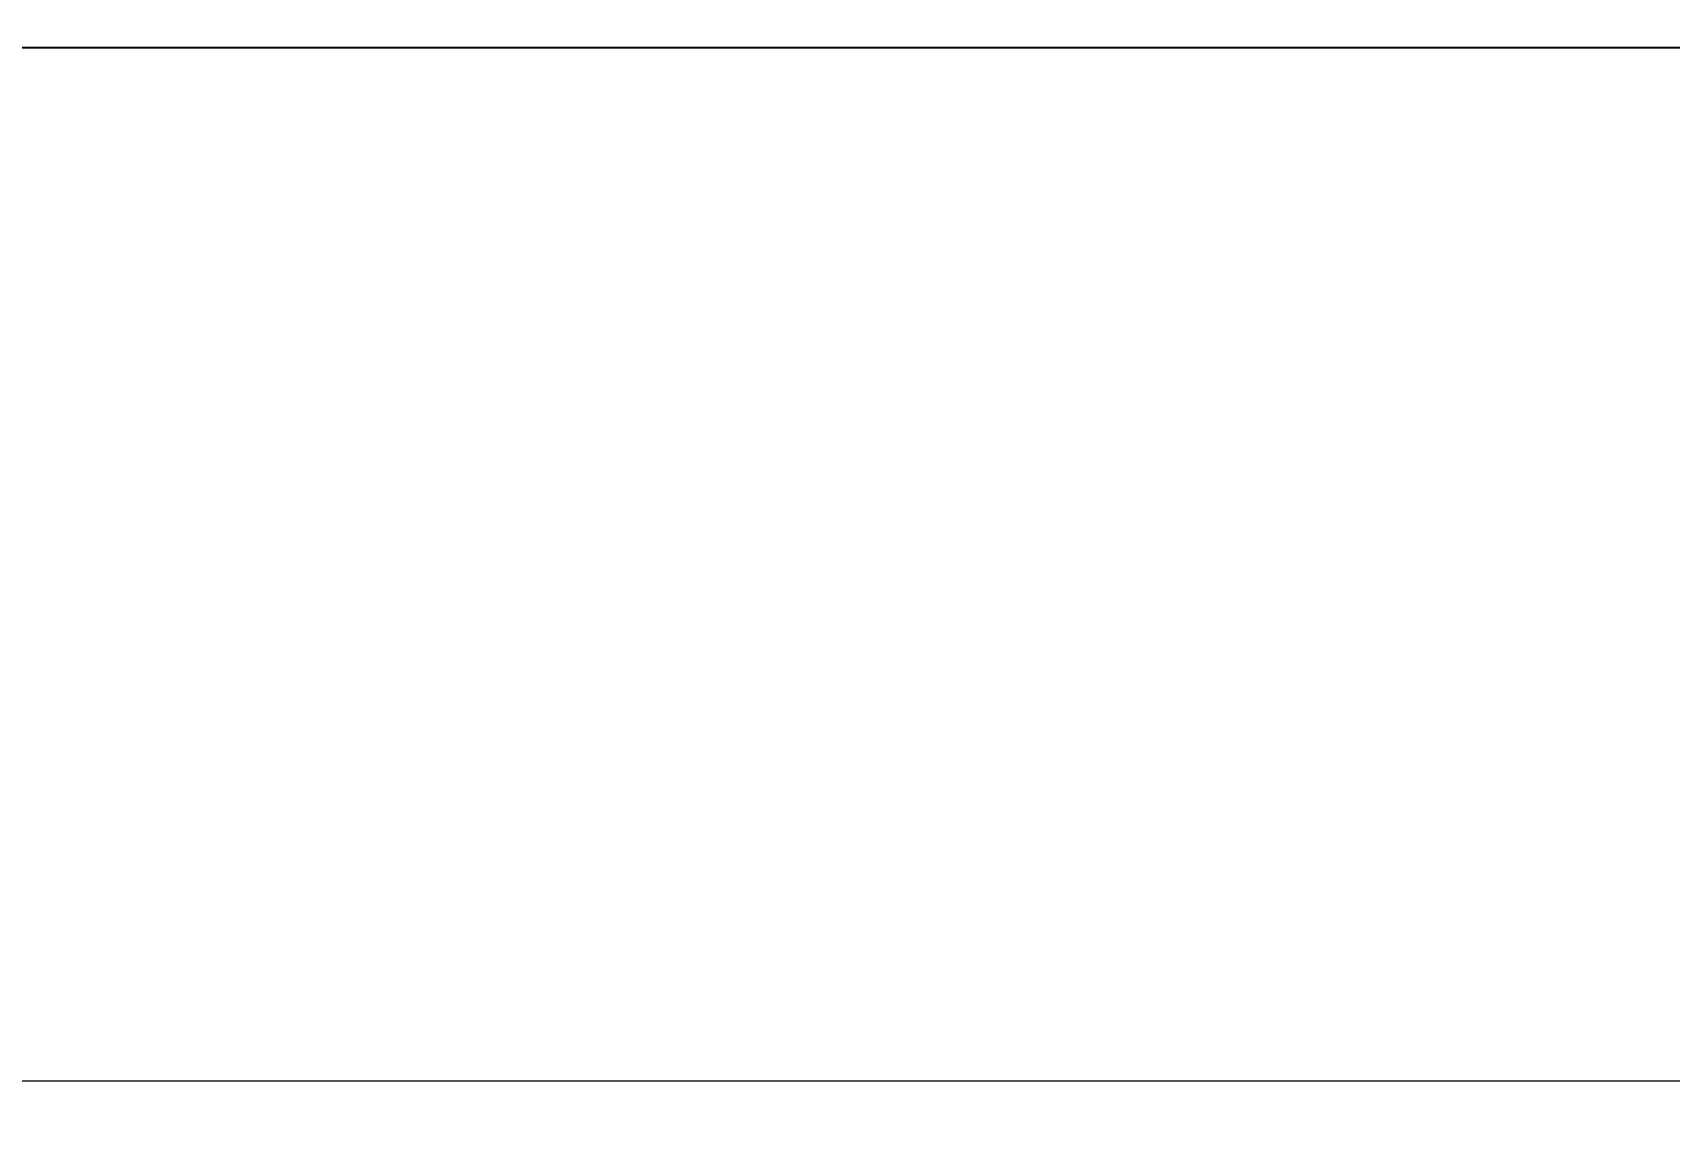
# Model space of a CAD drawing. Header units: millimetres. Extents: x 427 to 2444, y 137 to 817.
# Drawn here: x 1591.721 to 1595.821, y 284.355 to 287.096 of the extents above; entities that cross this region are included whole.
import ezdxf

# ---------------------------------------------------------------- set-up
doc = ezdxf.new("R2010")
doc.units = ezdxf.units.MM
doc.layers.add('LCD_FPC', color=22, linetype='Continuous')
doc.styles.add('标注', font='romand.shx')
doc.dimstyles.new('ISO-25$0', dxfattribs={"dimtxt": 2, "dimasz": 2, "dimexe": 1, "dimexo": 0.3, "dimgap": 0.6, "dimtad": 0, "dimzin": 1, "dimdsep": 46, "dimtxsty": '标注', "dimcen": 0, "dimclrd": 3, "dimclre": 3, "dimclrt": 3, "dimadec": 0, "dimazin": 0, "dimtfac": 1, "dimtmove": 0, "dimatfit": 3, "dimfxl": 1, "dimtolj": 1, "dimarcsym": 0})

# ---------------------------------------------------------------- blocks, each defined once
blk = doc.blocks.new('*D236')
at = {"layer": 'Defpoints', "color": 0}
for p in [(1565.5462, 287.0584), (1566.2703, 239.6884), (1593.2069, 239.6884)]:
    blk.add_point(p, dxfattribs=at)
at = {"layer": 'LCD_FPC', "color": 3, "lineweight": -2}
for p, q in [((1565.8462, 287.0584), (1567.2703, 287.0584)), ((1566.2703, 285.0584), (1566.2703, 271.6651)), ((1566.2703, 241.6884), (1566.2703, 255.0818)), ((1592.9069, 239.6884), (1565.2703, 239.6884))]:
    blk.add_line(p, q, dxfattribs=at)
at = {"layer": 'LCD_FPC', "color": 3}
for points in [[(1565.937, 285.0584), (1566.6036, 285.0584), (1566.2703, 287.0584)], [(1565.937, 241.6884), (1566.6036, 241.6884), (1566.2703, 239.6884)]]:
    blk.add_solid(points, dxfattribs=at)
at = {"layer": 'LCD_FPC', "color": 3, "insert": (1566.2703, 263.3734), "char_height": 2, "attachment_point": 5, "rotation": 90, "style": '标注'}
blk.add_mtext('\\A1;47.37±0.5', dxfattribs=at)

msp = doc.modelspace()

# ---------------------------------------------------------------- linework, layer by layer
at = {"color": 89, "lineweight": 0}
msp.add_lwpolyline([(1562.6712, 368.67044), (1642.4712, 368.67044, -0.4142136), (1644.6712, 366.47044), (1644.6712, 286.67044, -0.4142136), (1642.4712, 284.47044), (1562.6712, 284.47044, -0.4142136), (1560.4712, 286.67044), (1560.4712, 366.47044, -0.4142136)], format="xyb", close=True, dxfattribs=at)
at = {"color": 7}
msp.add_lwpolyline([(1565.54553, 365.34044), (1639.59687, 365.34044, -0.4142163), (1639.79687, 365.14044), (1639.79615, 287.25844, -0.4142109), (1639.59615, 287.05844), (1565.54615, 287.05844, -0.4142112), (1565.34615, 287.25844), (1565.34553, 365.14044, -0.4142159)], format="xyb", close=True, dxfattribs=at)

# ---------------------------------------------------------------- dimensions: what is measured, and where the dimension line sits
at = {"layer": 'LCD_FPC'}
dim = msp.add_linear_dim(base=(1566.27031, 239.68844), p1=(1565.54615, 287.05844), p2=(1593.20685, 239.68844), angle=90, dimstyle='ISO-25$0', override={"dimgap": 0.625, "dimtol": 1, "dimlim": 0, "dimtp": 0.5, "dimtm": 0.5, "dimfxl": 0.8}, dxfattribs=at)
dim.commit()
dim.dimension.update_dxf_attribs({"geometry": '*D236', "text_midpoint": (1566.27031, 263.37344)})

doc.saveas('drawing.dxf')
